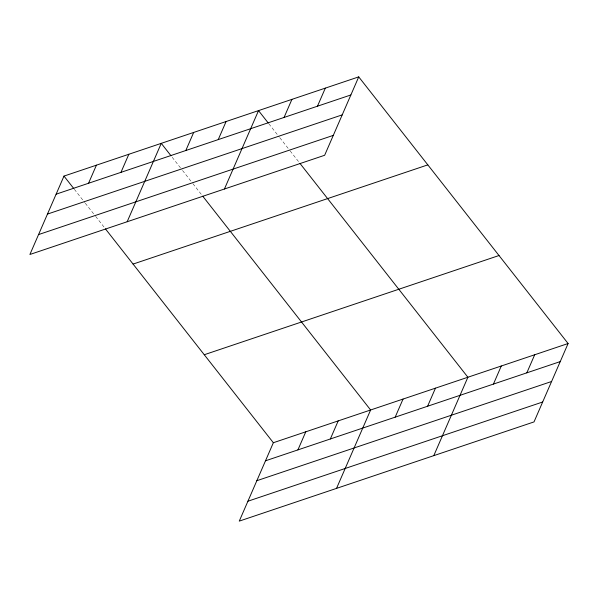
<?xml version="1.0" encoding="UTF-8"?>
<svg xmlns="http://www.w3.org/2000/svg" width="598" height="598" viewBox="0 0 598 598"><rect width="100%" height="100%" fill="white"/><g stroke="black" fill="none" stroke-linecap="round" stroke-linejoin="round"><path stroke-width="0.45" stroke-dasharray="2.99 2.24" d="M268.883 123.808L279.251 137.009M279.827 137.742L289.611 150.21M290.187 150.943L298.821 161.938M172.194 157.281L181.979 169.75M182.554 170.482L192.347 182.943M192.922 183.676L202.131 195.411M74.354 189.289L84.714 202.483M85.29 203.215L95.082 215.684M95.658 216.416L104.867 228.144"/><path stroke-width="0.9" d="M358.733 76.88L63.986 176.089L29.9 254.486L324.647 155.278L358.733 76.88L568.1 343.514L534.014 421.911L239.267 521.12L273.353 442.722L568.1 343.514M88.549 183.257L96.413 165.175M120.968 172.344L128.832 154.262M127.165 221.746L161.258 143.348L171.043 155.816M185.814 150.517L193.677 132.435M218.24 139.603L226.096 121.521M224.429 189.013L258.523 110.615L268.308 123.076M284.065 117.447L291.929 99.365M317.471 106.205L325.327 88.123M297.916 449.89L305.78 431.808M330.335 438.977L338.199 420.895M336.532 488.379L370.618 409.981L202.707 196.144M395.181 417.15L403.045 399.068M427.6 406.236L435.464 388.154M433.797 455.639L467.89 377.241L299.972 163.404M493.432 384.08L501.288 365.998M526.831 372.838L534.694 354.756M56.13 194.171L350.869 94.962M47.474 214.077L342.22 114.868M38.556 234.58L333.303 135.38M133.077 264.077L427.824 164.869M204.262 354.734L499.009 255.525M265.49 460.804L560.236 361.596M256.841 480.702L551.58 381.502M247.923 501.214L542.663 402.005M63.986 176.089L73.778 188.549M105.442 228.885L273.353 442.722"/></g></svg>
